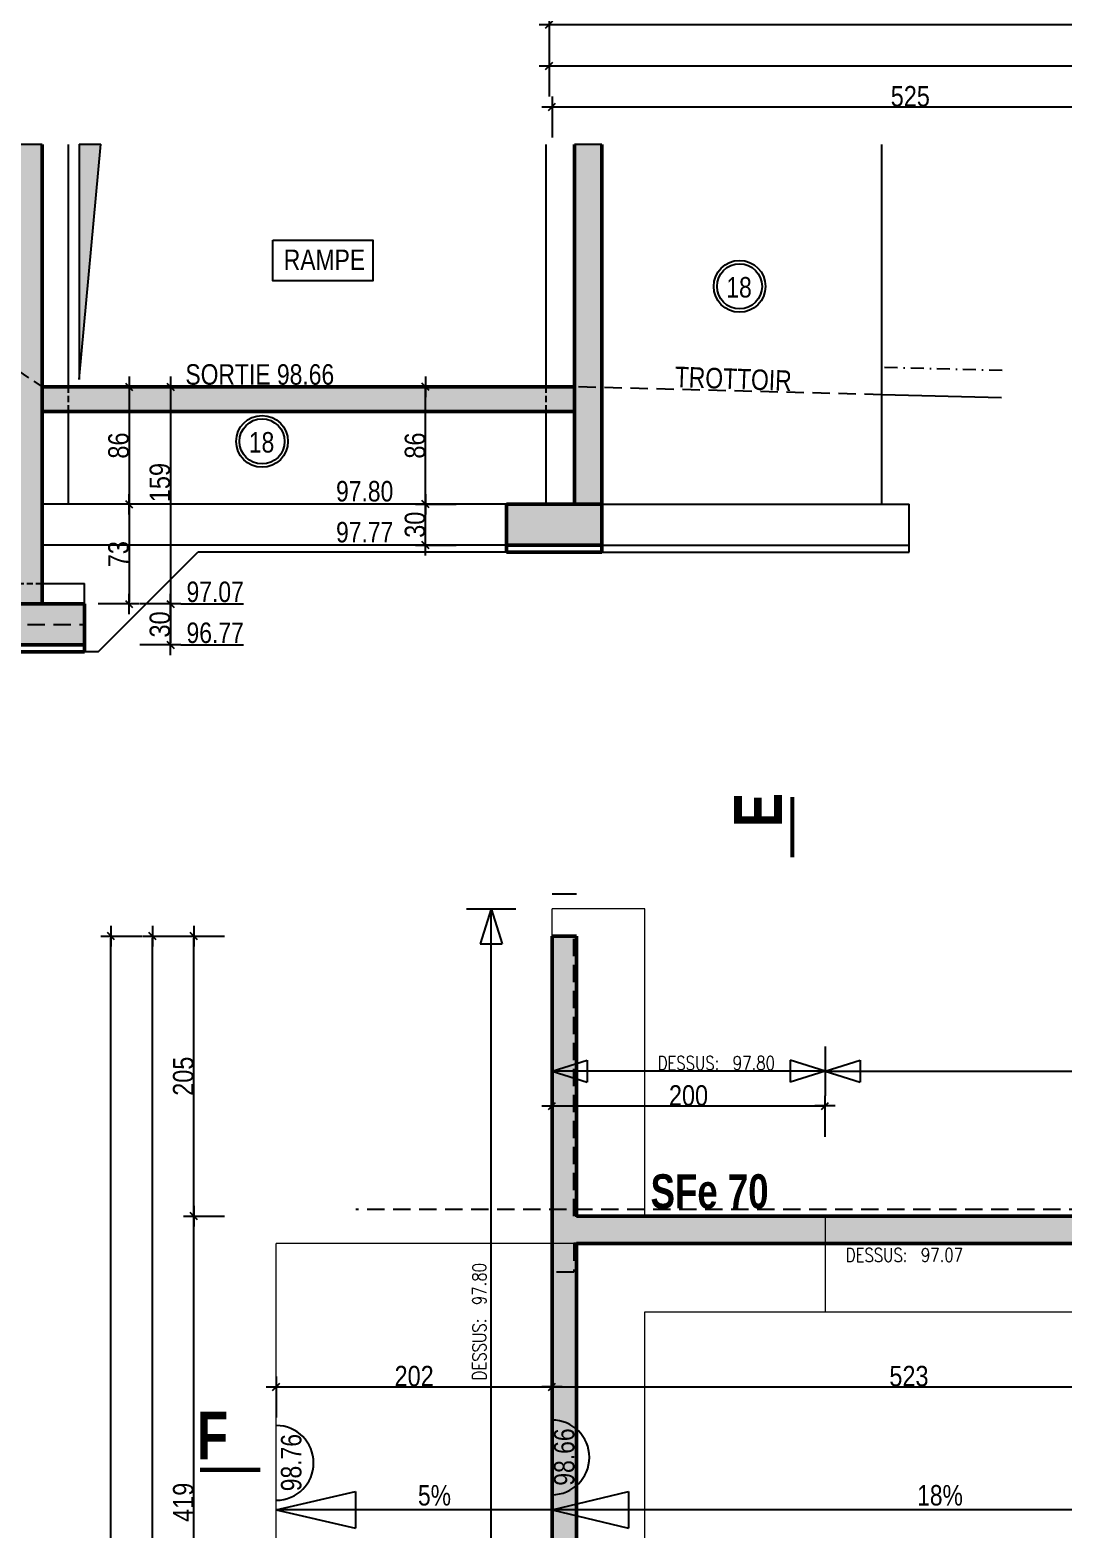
# Model space of a CAD drawing. Header units: centimetres. Extents: x 16433 to 114398, y -50094 to -12305.
# Drawn here: x 39578 to 40335, y -18517 to -17419 of the extents above; entities that cross this region are included whole.
import ezdxf
from ezdxf.enums import TextEntityAlignment as Align

# ---------------------------------------------------------------- set-up
doc = ezdxf.new("R2010")
doc.units = ezdxf.units.CM
doc.header["$LTSCALE"] = 0.5
doc.linetypes.add('CACHEX2', pattern=[19.05, 12.7, -6.35])
doc.linetypes.add('TIRETPT2', pattern=[12.7, 6.35, -3.175, 0, -3.175])
doc.layers.get('DEFPOINTS').update_dxf_attribs({"linetype": 'CONTINUOUS'})
for name, color, linetype in [('01_cote_gen', 4, 'CONTINUOUS'), ('01_linteaux', 2, 'CONTINUOUS'), ('01_murs_sup', 2, 'CACHEX2'), ('01_poch_murs', 253, 'CONTINUOUS'), ('01_texte', 230, 'CONTINUOUS'), ('AA_COTES', 2, 'CONTINUOUS')]:
    doc.layers.add(name, color=color, linetype=linetype)
doc.layers.add('01_murs_coup', color=5, linetype='CONTINUOUS', lineweight=60)
doc.layers.add('01_sem', color=42, linetype='CONTINUOUS', lineweight=15)
doc.styles.add('impact', font='impact.ttf')
doc.styles.add('MATTE_TXT', font='arial.ttf')
doc.styles.add('SIMPLEX1', font='SIMPLEX.shx', dxfattribs={"width": 0.8, "height": 10})
doc.styles.add('STYLE2', font='ARIALN.TTF')
doc.dimstyles.new('JB50', dxfattribs={"dimscale": 0.1, "dimtxt": 150, "dimasz": 15, "dimexe": 0.1, "dimexo": 0.1, "dimgap": 0.09, "dimtad": 1, "dimdec": 1, "dimdsep": 46, "dimtxsty": 'STYLE2', "dimblk1": 'BOND_G', "dimblk2": 'BOND_D', "dimsah": 1, "dimcen": 1.5, "dimdle": 0.01, "dimse1": 1, "dimse2": 1, "dimclrd": 4, "dimclre": 2, "dimclrt": 6, "dimazin": 2, "dimtfac": 2.333333, "dimtdec": 1, "dimtix": 1, "dimtmove": 2, "dimatfit": 3, "dimldrblk": 'BOND_G', "dimfxl": 1, "dimtolj": 1, "dimtzin": 0, "dimarcsym": 0})

# ---------------------------------------------------------------- blocks, each defined once
blk = doc.blocks.new('BOND_G')
at = {"layer": 'AA_COTES', "color": 0}
for p, q in [((0, -5), (0, 15)), ((5, 0), (-5, 0)), ((1.77, 1.77), (-1.77, -1.77))]:
    blk.add_line(p, q, dxfattribs=at)
blk = doc.blocks.new('BOND_D')
at = {"layer": 'AA_COTES', "color": 0}
for p, q in [((5, 0), (-5, 0)), ((-1.77, -1.77), (1.77, 1.77)), ((0, 5), (0, -15))]:
    blk.add_line(p, q, dxfattribs=at)
blk = doc.blocks.new('*D74')
at = {"layer": '01_linteaux', "color": 4, "lineweight": -2, "transparency": 16777216}
blk.add_line((39760.1, -18412.4), (39959.1, -18412.4), dxfattribs=at)
at = {"layer": 'DEFPOINTS', "color": 0, "transparency": 16777216}
for p in [(39758.6, -18417.1), (39960.6, -18412.4), (39960.6, -18434.3)]:
    blk.add_point(p, dxfattribs=at)
at = {"layer": '01_linteaux', "color": 4, "lineweight": -2, "transparency": 16777216, "xscale": 1.5, "yscale": 1.5, "zscale": 1.5, "rotation": 180}
blk.add_blockref('BOND_G', (39758.6, -18412.4), dxfattribs=at)
at = {"layer": '01_linteaux', "color": 4, "lineweight": -2, "transparency": 16777216, "xscale": 1.5, "yscale": 1.5, "zscale": 1.5}
blk.add_blockref('BOND_D', (39960.6, -18412.4), dxfattribs=at)
at = {"layer": '01_linteaux', "color": 6, "transparency": 16777216, "insert": (39859.6, -18404.7), "char_height": 15, "attachment_point": 5, "style": 'STYLE2'}
blk.add_mtext('\\A1;202', dxfattribs=at)
blk = doc.blocks.new('*D75')
at = {"layer": '01_linteaux', "color": 4, "lineweight": -2, "transparency": 16777216}
blk.add_line((39962.1, -18412.4), (40482.1, -18412.4), dxfattribs=at)
at = {"layer": 'DEFPOINTS', "color": 0, "transparency": 16777216}
for p in [(40483.6, -18412.4), (39960.6, -18434.9), (40483.6, -18465.1)]:
    blk.add_point(p, dxfattribs=at)
at = {"layer": '01_linteaux', "color": 4, "lineweight": -2, "transparency": 16777216, "xscale": 1.5, "yscale": 1.5, "zscale": 1.5, "rotation": 180}
blk.add_blockref('BOND_G', (39960.6, -18412.4), dxfattribs=at)
at = {"layer": '01_linteaux', "color": 4, "lineweight": -2, "transparency": 16777216, "xscale": 1.5, "yscale": 1.5, "zscale": 1.5}
blk.add_blockref('BOND_D', (40483.6, -18412.4), dxfattribs=at)
at = {"layer": '01_linteaux', "color": 6, "transparency": 16777216, "insert": (40222.1, -18404.7), "char_height": 15, "attachment_point": 5, "style": 'STYLE2'}
blk.add_mtext('\\A1;523', dxfattribs=at)
blk = doc.blocks.new('*D86')
at = {"layer": '01_cote_gen', "color": 4, "lineweight": -2, "transparency": 16777216}
blk.add_line((39962.1, -17475.2), (40484.1, -17475.2), dxfattribs=at)
at = {"layer": 'DEFPOINTS', "color": 0, "transparency": 16777216}
for p in [(40485.6, -17475.2), (40485.6, -17917.5), (39960.6, -18082.5)]:
    blk.add_point(p, dxfattribs=at)
at = {"layer": '01_cote_gen', "color": 4, "lineweight": -2, "transparency": 16777216, "xscale": 1.5, "yscale": 1.5, "zscale": 1.5, "rotation": 180}
blk.add_blockref('BOND_G', (39960.6, -17475.2), dxfattribs=at)
at = {"layer": '01_cote_gen', "color": 4, "lineweight": -2, "transparency": 16777216, "xscale": 1.5, "yscale": 1.5, "zscale": 1.5}
blk.add_blockref('BOND_D', (40485.6, -17475.2), dxfattribs=at)
at = {"layer": '01_cote_gen', "color": 6, "transparency": 16777216, "insert": (40223.1, -17467.5), "char_height": 15, "attachment_point": 5, "style": 'STYLE2'}
blk.add_mtext('\\A1;525', dxfattribs=at)
blk = doc.blocks.new('*D88')
at = {"layer": '01_cote_gen', "color": 4, "lineweight": -2, "transparency": 16777216}
blk.add_line((39960.1, -17445.1), (40929.1, -17445.1), dxfattribs=at)
at = {"layer": 'DEFPOINTS', "color": 0, "transparency": 16777216}
for p in [(40930.6, -17445.1), (39958.6, -17497.7), (40930.6, -17497.7)]:
    blk.add_point(p, dxfattribs=at)
at = {"layer": '01_cote_gen', "color": 4, "lineweight": -2, "transparency": 16777216, "xscale": 1.5, "yscale": 1.5, "zscale": 1.5, "rotation": 180}
blk.add_blockref('BOND_G', (39958.6, -17445.1), dxfattribs=at)
at = {"layer": '01_cote_gen', "color": 4, "lineweight": -2, "transparency": 16777216, "xscale": 1.5, "yscale": 1.5, "zscale": 1.5}
blk.add_blockref('BOND_D', (40930.6, -17445.1), dxfattribs=at)
at = {"layer": '01_cote_gen', "color": 6, "transparency": 16777216, "insert": (40444.6, -17437.4), "char_height": 15, "attachment_point": 5, "style": 'STYLE2'}
blk.add_mtext('\\A1;972', dxfattribs=at)
blk = doc.blocks.new('*D89')
at = {"layer": '01_cote_gen', "color": 4, "lineweight": -2, "transparency": 16777216}
blk.add_line((39960.1, -17414.9), (42635.1, -17414.9), dxfattribs=at)
at = {"layer": 'DEFPOINTS', "color": 0, "transparency": 16777216}
for p in [(42636.6, -17414.9), (39958.6, -17497.7), (42636.6, -17497.7)]:
    blk.add_point(p, dxfattribs=at)
at = {"layer": '01_cote_gen', "color": 4, "lineweight": -2, "transparency": 16777216, "xscale": 1.5, "yscale": 1.5, "zscale": 1.5, "rotation": 180}
blk.add_blockref('BOND_G', (39958.6, -17414.9), dxfattribs=at)
at = {"layer": '01_cote_gen', "color": 4, "lineweight": -2, "transparency": 16777216, "xscale": 1.5, "yscale": 1.5, "zscale": 1.5}
blk.add_blockref('BOND_D', (42636.6, -17414.9), dxfattribs=at)
at = {"layer": '01_cote_gen', "color": 6, "transparency": 16777216, "insert": (41240.1, -17407.2), "char_height": 15, "attachment_point": 5, "style": 'STYLE2'}
blk.add_mtext('\\A1;2678', dxfattribs=at)
blk = doc.blocks.new('*D176')
at = {"layer": '01_cote_gen', "color": 4, "lineweight": -2, "transparency": 16777216}
blk.add_line((39668, -20296), (39668, -18084), dxfattribs=at)
at = {"layer": 'DEFPOINTS', "color": 0, "transparency": 16777216}
for p in [(39668, -18082.5), (39720.7, -18082.5), (39960.6, -20297.5)]:
    blk.add_point(p, dxfattribs=at)
at = {"layer": '01_cote_gen', "color": 4, "lineweight": -2, "transparency": 16777216, "xscale": 1.5, "yscale": 1.5, "zscale": 1.5}
for name, p, rotation in [('BOND_D', (39668, -18082.5), 90), ('BOND_G', (39668, -20297.5), 270)]:
    blk.add_blockref(name, p, dxfattribs=dict(at, rotation=rotation))
at = {"layer": '01_cote_gen', "color": 6, "transparency": 16777216, "insert": (39660.4, -19190), "char_height": 15, "attachment_point": 5, "rotation": 90, "style": 'STYLE2'}
blk.add_mtext('\\A1;2215', dxfattribs=at)
blk = doc.blocks.new('*D177')
at = {"layer": '01_cote_gen', "color": 4, "lineweight": -2, "transparency": 16777216}
blk.add_line((39698.2, -18705), (39698.2, -18289), dxfattribs=at)
at = {"layer": 'DEFPOINTS', "color": 0, "transparency": 16777216}
for p in [(39698.2, -18287.5), (40026.4, -18287.5), (39720.7, -18706.5)]:
    blk.add_point(p, dxfattribs=at)
at = {"layer": '01_cote_gen', "color": 4, "lineweight": -2, "transparency": 16777216, "xscale": 1.5, "yscale": 1.5, "zscale": 1.5}
for name, p, rotation in [('BOND_D', (39698.2, -18287.5), 90), ('BOND_G', (39698.2, -18706.5), 270)]:
    blk.add_blockref(name, p, dxfattribs=dict(at, rotation=rotation))
at = {"layer": '01_cote_gen', "color": 6, "transparency": 16777216, "insert": (39690.5, -18497), "char_height": 15, "attachment_point": 5, "rotation": 90, "style": 'STYLE2'}
blk.add_mtext('\\A1;419', dxfattribs=at)
blk = doc.blocks.new('*D178')
at = {"layer": '01_cote_gen', "color": 4, "lineweight": -2, "transparency": 16777216}
blk.add_line((39698.2, -18286), (39698.2, -18084), dxfattribs=at)
at = {"layer": 'DEFPOINTS', "color": 0, "transparency": 16777216}
for p in [(39698.2, -18082.5), (39978.6, -18082.5), (39720.7, -18287.5)]:
    blk.add_point(p, dxfattribs=at)
at = {"layer": '01_cote_gen', "color": 4, "lineweight": -2, "transparency": 16777216, "xscale": 1.5, "yscale": 1.5, "zscale": 1.5}
for name, p, rotation in [('BOND_D', (39698.2, -18082.5), 90), ('BOND_G', (39698.2, -18287.5), 270)]:
    blk.add_blockref(name, p, dxfattribs=dict(at, rotation=rotation))
at = {"layer": '01_cote_gen', "color": 6, "transparency": 16777216, "insert": (39690.5, -18185), "char_height": 15, "attachment_point": 5, "rotation": 90, "style": 'STYLE2'}
blk.add_mtext('\\A1;205', dxfattribs=at)
blk = doc.blocks.new('*D180')
at = {"layer": '01_cote_gen', "color": 4, "lineweight": -2, "transparency": 16777216}
blk.add_line((39637.5, -20578), (39637.5, -18084), dxfattribs=at)
at = {"layer": 'DEFPOINTS', "color": 0, "transparency": 16777216}
for p in [(39637.5, -18082.5), (39720.7, -18082.5), (40307.6, -20579.5)]:
    blk.add_point(p, dxfattribs=at)
at = {"layer": '01_cote_gen', "color": 4, "lineweight": -2, "transparency": 16777216, "xscale": 1.5, "yscale": 1.5, "zscale": 1.5}
for name, p, rotation in [('BOND_D', (39637.5, -18082.5), 90), ('BOND_G', (39637.5, -20579.5), 270)]:
    blk.add_blockref(name, p, dxfattribs=dict(at, rotation=rotation))
at = {"layer": '01_cote_gen', "color": 6, "transparency": 16777216, "insert": (39629.8, -19331), "char_height": 15, "attachment_point": 5, "rotation": 90, "style": 'STYLE2'}
blk.add_mtext('\\A1;2497', dxfattribs=at)
blk = doc.blocks.new('*D405')
at = {"layer": '01_cote_gen', "color": 4, "lineweight": -2, "transparency": 16777216}
blk.add_line((39681.1, -17681.7), (39681.1, -17837.7), dxfattribs=at)
at = {"layer": 'DEFPOINTS', "color": 0, "transparency": 16777216}
for p in [(39657.9, -17680.2), (39618.2, -17839.2), (39681.1, -17839.2)]:
    blk.add_point(p, dxfattribs=at)
at = {"layer": '01_cote_gen', "color": 4, "lineweight": -2, "transparency": 16777216, "xscale": 1.5, "yscale": 1.5, "zscale": 1.5}
for name, p, rotation in [('BOND_G', (39681.1, -17680.2), 90), ('BOND_D', (39681.1, -17839.2), 270)]:
    blk.add_blockref(name, p, dxfattribs=dict(at, rotation=rotation))
at = {"layer": '01_cote_gen', "color": 6, "transparency": 16777216, "insert": (39673.4, -17750.3), "char_height": 15, "attachment_point": 5, "rotation": 90, "style": 'STYLE2'}
blk.add_mtext('\\A1;159', dxfattribs=at)
blk = doc.blocks.new('*D406')
at = {"layer": '01_cote_gen', "color": 4, "lineweight": -2, "transparency": 16777216}
blk.add_line((39681.1, -17840.7), (39681.1, -17867.7), dxfattribs=at)
at = {"layer": 'DEFPOINTS', "color": 0, "transparency": 16777216}
for p in [(39673.6, -17839.2), (39613.4, -17869.2), (39681.1, -17869.2)]:
    blk.add_point(p, dxfattribs=at)
at = {"layer": '01_cote_gen', "color": 4, "lineweight": -2, "transparency": 16777216, "xscale": 1.5, "yscale": 1.5, "zscale": 1.5}
for name, p, rotation in [('BOND_G', (39681.1, -17839.2), 90), ('BOND_D', (39681.1, -17869.2), 270)]:
    blk.add_blockref(name, p, dxfattribs=dict(at, rotation=rotation))
at = {"layer": '01_cote_gen', "color": 6, "transparency": 16777216, "insert": (39673.4, -17854.2), "char_height": 15, "attachment_point": 5, "rotation": 90, "style": 'STYLE2'}
blk.add_mtext('\\A1;30', dxfattribs=at)
blk = doc.blocks.new('*D407')
at = {"layer": '01_cote_gen', "color": 4, "lineweight": -2, "transparency": 16777216}
blk.add_line((39650.7, -17767.7), (39650.7, -17837.7), dxfattribs=at)
at = {"layer": 'DEFPOINTS', "color": 0, "transparency": 16777216}
for p in [(39641.6, -17766.2), (39650.7, -17839.2), (39658.6, -17839.2)]:
    blk.add_point(p, dxfattribs=at)
at = {"layer": '01_cote_gen', "color": 4, "lineweight": -2, "transparency": 16777216, "xscale": 1.5, "yscale": 1.5, "zscale": 1.5}
for name, p, rotation in [('BOND_G', (39650.7, -17766.2), 90), ('BOND_D', (39650.7, -17839.2), 270)]:
    blk.add_blockref(name, p, dxfattribs=dict(at, rotation=rotation))
at = {"layer": '01_cote_gen', "color": 6, "transparency": 16777216, "insert": (39643.1, -17802.7), "char_height": 15, "attachment_point": 5, "rotation": 90, "style": 'STYLE2'}
blk.add_mtext('\\A1;73', dxfattribs=at)
blk = doc.blocks.new('*D408')
at = {"layer": '01_cote_gen', "color": 4, "lineweight": -2, "transparency": 16777216}
blk.add_line((39650.7, -17681.7), (39650.7, -17764.7), dxfattribs=at)
at = {"layer": 'DEFPOINTS', "color": 0, "transparency": 16777216}
for p in [(39649.7, -17680.2), (39643.2, -17766.2), (39650.7, -17766.2)]:
    blk.add_point(p, dxfattribs=at)
at = {"layer": '01_cote_gen', "color": 4, "lineweight": -2, "transparency": 16777216, "xscale": 1.5, "yscale": 1.5, "zscale": 1.5}
for name, p, rotation in [('BOND_G', (39650.7, -17680.2), 90), ('BOND_D', (39650.7, -17766.2), 270)]:
    blk.add_blockref(name, p, dxfattribs=dict(at, rotation=rotation))
at = {"layer": '01_cote_gen', "color": 6, "transparency": 16777216, "insert": (39643.1, -17723.2), "char_height": 15, "attachment_point": 5, "rotation": 90, "style": 'STYLE2'}
blk.add_mtext('\\A1;86', dxfattribs=at)
blk = doc.blocks.new('*D409')
at = {"layer": '01_poch_murs', "color": 4, "lineweight": -2, "transparency": 16777216}
blk.add_line((39868, -17794.7), (39868, -17767.7), dxfattribs=at)
at = {"layer": 'DEFPOINTS', "color": 0, "transparency": 16777216}
for p in [(39868, -17766.2), (39890.4, -17766.2), (39890.4, -17796.2)]:
    blk.add_point(p, dxfattribs=at)
at = {"layer": '01_poch_murs', "color": 4, "lineweight": -2, "transparency": 16777216, "xscale": 1.5, "yscale": 1.5, "zscale": 1.5}
for name, p, rotation in [('BOND_D', (39868, -17766.2), 90), ('BOND_G', (39868, -17796.2), 270)]:
    blk.add_blockref(name, p, dxfattribs=dict(at, rotation=rotation))
at = {"layer": '01_poch_murs', "color": 6, "transparency": 16777216, "insert": (39860.3, -17781.2), "char_height": 15, "attachment_point": 5, "rotation": 90, "style": 'STYLE2'}
blk.add_mtext('\\A1;30', dxfattribs=at)
blk = doc.blocks.new('*D410')
at = {"layer": '01_poch_murs', "color": 4, "lineweight": -2, "transparency": 16777216}
blk.add_line((39868, -17764.7), (39868, -17681.7), dxfattribs=at)
at = {"layer": 'DEFPOINTS', "color": 0, "transparency": 16777216}
for p in [(39868, -17680.2), (39899.3, -17680.2), (39890.5, -17766.2)]:
    blk.add_point(p, dxfattribs=at)
at = {"layer": '01_poch_murs', "color": 4, "lineweight": -2, "transparency": 16777216, "xscale": 1.5, "yscale": 1.5, "zscale": 1.5}
for name, p, rotation in [('BOND_D', (39868, -17680.2), 90), ('BOND_G', (39868, -17766.2), 270)]:
    blk.add_blockref(name, p, dxfattribs=dict(at, rotation=rotation))
at = {"layer": '01_poch_murs', "color": 6, "transparency": 16777216, "insert": (39860.3, -17723.2), "char_height": 15, "attachment_point": 5, "rotation": 90, "style": 'STYLE2'}
blk.add_mtext('\\A1;86', dxfattribs=at)
blk = doc.blocks.new('*D435')
at = {"layer": '01_cote_gen', "color": 4, "lineweight": -2, "transparency": 16777216}
blk.add_line((39962.1, -18206.8), (40159.1, -18206.8), dxfattribs=at)
at = {"layer": 'DEFPOINTS', "color": 0, "transparency": 16777216}
for p in [(40160.6, -18206.8), (39960.6, -18232.4), (40160.6, -18232.4)]:
    blk.add_point(p, dxfattribs=at)
at = {"layer": '01_cote_gen', "color": 4, "lineweight": -2, "transparency": 16777216, "xscale": 1.5, "yscale": 1.5, "zscale": 1.5, "rotation": 180}
blk.add_blockref('BOND_G', (39960.6, -18206.8), dxfattribs=at)
at = {"layer": '01_cote_gen', "color": 4, "lineweight": -2, "transparency": 16777216, "xscale": 1.5, "yscale": 1.5, "zscale": 1.5}
blk.add_blockref('BOND_D', (40160.6, -18206.8), dxfattribs=at)
at = {"layer": '01_cote_gen', "color": 6, "transparency": 16777216, "insert": (40060.6, -18199.2), "char_height": 15, "attachment_point": 5, "style": 'STYLE2'}
blk.add_mtext('\\A1;200', dxfattribs=at)

msp = doc.modelspace()

# ---------------------------------------------------------------- hatches: boundary and pattern name
at = {"layer": '01_murs_sup'}
h = msp.add_hatch(dxfattribs=at)
h.set_pattern_fill('DASH', color=256, scale=2.5, angle=135)
h.set_pattern_definition([(135, (25186.803, -57921.042), (-11.2253202, 2e-15), [7.9375, -7.9375])])
h.paths.add_polyline_path([(41233.633, -19703.484), (41233.633, -19683.484), (41215.633, -19683.484), (41215.633, -19703.484), (41113.633, -19703.484), (41113.633, -19721.484), (41308.633, -19721.484), (41308.633, -20561.484), (41014.633, -20561.484), (41014.633, -20537.484), (40998.633, -20537.484), (40998.633, -20577.484), (42150.633, -20577.484), (42150.633, -20282.484), (42134.633, -20282.484), (42134.633, -20561.484), (41328.633, -20561.484), (41328.633, -19703.484)])
h.paths.add_polyline_path([(41733.633, -20307.484), (41733.633, -20327.484), (41803.633, -20327.484), (41803.633, -20307.484)], flags=17)
h.paths.add_polyline_path([(41914.633, -19897.484), (41914.633, -19948.484), (41930.633, -19948.484), (41930.633, -19932.484), (41930.633, -19897.484)], flags=17)
h.paths.add_polyline_path([(42055.633, -19932.484), (42055.633, -19948.484), (42134.633, -19948.484), (42134.633, -20192.484), (42150.633, -20192.484), (42150.633, -19932.484)], flags=17)
h.paths.add_polyline_path([(41770.633, -19557.484), (41770.633, -19367.484), (41754.633, -19367.484), (41754.633, -19555.484), (40915.633, -19555.484), (40915.633, -19333.484), (40897.633, -19333.484), (40897.633, -19573.484), (41215.633, -19573.484), (41215.633, -19580.484), (41233.633, -19580.484), (41233.633, -19573.484), (41914.633, -19573.484), (41914.633, -19617.484), (41930.633, -19617.484), (41930.633, -19557.484)])
h.paths.add_polyline_path([(41590.633, -19211.484), (41590.633, -19197.484), (41574.633, -19197.484), (41574.633, -19227.484), (41754.633, -19227.484), (41754.633, -19277.484), (41770.633, -19277.484), (41770.633, -19211.484)])
h.paths.add_polyline_path([(40875.633, -18841.484), (40875.633, -18859.484), (40897.633, -18859.484), (40897.633, -19230.484), (40915.633, -19230.484), (40915.633, -18859.484), (41574.633, -18859.484), (41574.633, -18897.484), (41590.633, -18897.484), (41590.633, -18857.484), (41770.633, -18857.484), (41770.633, -18762.484), (41754.633, -18762.484), (41754.633, -18841.484)])
h.paths.add_polyline_path([(41754.633, -18477.484), (41754.633, -18637.484), (41770.633, -18637.484), (41770.633, -18477.484)])
h.paths.add_polyline_path([(41685.633, -18137.484), (41685.633, -18153.484), (41754.633, -18153.484), (41754.633, -18297.484), (41770.633, -18297.484), (41770.633, -18137.484)])
h.paths.add_polyline_path([(41344.633, -18057.484), (41344.633, -18153.484), (41505.633, -18153.484), (41505.633, -18137.484), (41360.633, -18137.484), (41360.633, -18057.484)])
h.paths.add_polyline_path([(41185.633, -18371.484), (41185.633, -18486.484), (41205.633, -18486.484), (41205.633, -18371.484)], flags=17)
h.paths.add_polyline_path([(40485.633, -17917.484), (40485.633, -18287.484), (39976.633, -18287.484), (39976.633, -18082.484), (39960.633, -18082.484), (39960.633, -18328.484), (39976.633, -18328.484), (39976.633, -18307.484), (40483.633, -18307.484), (40483.633, -18697.484), (39976.633, -18697.484), (39976.633, -18678.484), (39960.633, -18678.484), (39960.633, -18718.484), (39976.633, -18718.484), (39976.633, -18715.484), (40483.633, -18715.484), (40483.633, -18841.484), (39976.633, -18841.484), (39976.633, -18821.484), (39960.633, -18821.484), (39960.633, -19249.747), (39976.633, -19249.747), (39976.633, -19207.484), (40005.633, -19207.484), (40005.633, -19189.484), (39976.633, -19189.484), (39976.633, -18859.484), (40501.633, -18859.484), (40501.633, -18774.484), (40749.633, -18774.484), (40749.633, -18936.484), (40767.633, -18936.484), (40767.633, -18859.484), (40772.633, -18859.484), (40772.633, -18841.484), (40767.633, -18841.484), (40767.633, -18756.484), (40501.633, -18756.484), (40501.633, -18465.484), (40785.633, -18465.484), (40785.633, -18447.484), (40501.633, -18447.484), (40501.633, -17933.484), (40765.633, -17933.484), (40765.633, -18354.484), (40785.633, -18354.484), (40785.633, -17933.484), (41344.633, -17933.484), (41344.633, -17967.484), (41360.633, -17967.484), (41360.633, -17917.484)])
at = {"layer": '01_poch_murs'}
h = msp.add_hatch(color=256, dxfattribs=at)
h.dxf.hatch_style = 1
h.paths.add_polyline_path([(39443.157, -17502.766), (39425.157, -17502.766), (39425.157, -17538.205), (39130.157, -17538.205), (39130.157, -17502.766), (39112.157, -17502.766), (39112.157, -17538.205), (37987.157, -17538.205), (37987.157, -17824.205), (38007.157, -17824.205), (38007.157, -17561.205), (39112.157, -17561.205), (39112.157, -17824.205), (39130.157, -17824.205), (39130.157, -17561.205), (39425.157, -17561.205), (39425.157, -17839.205), (39443.157, -17839.205), (39443.157, -17686.205), (39569.157, -17686.205), (39569.157, -17839.205), (39587.157, -17839.205), (39587.157, -17502.766), (39569.157, -17502.766), (39569.157, -17666.205), (39443.157, -17666.205)])
h.paths.add_polyline_path([(39112.157, -17781.205), (38017.157, -17781.205), (38017.157, -17784.205), (38007.157, -17784.205), (38007.157, -17794.205), (39112.157, -17794.205)], flags=17)
h.paths.add_polyline_path([(38057.157, -17824.205), (37987.157, -17824.205), (37987.157, -17854.205), (38057.157, -17854.205)])
h.paths.add_polyline_path([(39171.157, -17824.205), (39071.157, -17824.205), (39071.157, -17854.205), (39171.157, -17854.205)])
h.paths.add_polyline_path([(39425.157, -17781.205), (39130.157, -17781.205), (39130.157, -17794.205), (39425.157, -17794.205)], flags=17)
h.paths.add_polyline_path([(39977.157, -17680.205), (39587.157, -17680.205), (39587.157, -17698.205), (39977.157, -17698.205)])
h.paths.add_polyline_path([(39997.157, -17766.205), (39927.157, -17766.205), (39927.157, -17796.205), (39997.157, -17796.205)])
h.paths.add_polyline_path([(39997.157, -17502.766), (39977.157, -17502.766), (39977.157, -17766.205), (39997.157, -17766.205)])
h.paths.add_polyline_path([(39618.157, -17839.205), (39538.157, -17839.205), (39538.157, -17869.205), (39618.157, -17869.205)])
h.paths.add_polyline_path([(39474.157, -17839.205), (39394.157, -17839.205), (39394.157, -17869.205), (39474.157, -17869.205)])
h = msp.add_hatch(color=256, dxfattribs=at)
h.dxf.hatch_style = 1
h.paths.add_polyline_path([(40428.633, -19154.484), (39978.633, -19154.484), (39978.633, -18859.484), (40870.633, -18859.484), (40870.633, -18841.484), (39978.633, -18841.484), (39978.633, -18715.484), (40870.633, -18715.484), (40870.633, -18697.484), (39978.633, -18697.484), (39978.633, -18307.484), (40950.633, -18307.484), (40950.633, -18282.485), (40930.633, -18282.484), (40930.633, -18287.484), (40505.633, -18287.484), (40505.633, -17937.484), (40930.633, -17937.484), (40930.633, -18099.484), (40950.633, -18099.484), (40950.633, -17603.484), (41295.633, -17603.484), (41295.633, -17918.484), (41313.633, -17918.484), (41313.633, -17603.484), (41313.633, -17583.484), (40930.633, -17583.484), (40930.633, -17917.484), (40485.633, -17917.484), (40485.633, -18287.484), (39978.633, -18287.484), (39978.633, -18082.484), (39960.633, -18082.484), (39960.633, -20297.466), (40307.633, -20297.484), (40307.633, -20579.484), (42636.633, -20579.484), (42636.633, -20559.484), (42616.632, -20559.484), (42036.633, -20559.484), (40327.633, -20559.484), (40327.633, -20277.485), (39978.633, -20277.467), (39978.633, -19396.747), (39985.633, -19396.747), (39985.633, -19242.747), (39978.633, -19242.747), (39978.633, -19172.484), (40428.633, -19172.484)])

# ---------------------------------------------------------------- linework, layer by layer
at = {"layer": '01_linteaux'}
for p, q in [((39606.157, -17502.766), (39606.157, -17680.205)), ((39956.157, -17502.766), (39956.157, -17680.205)), ((40202.157, -17766.205), (40202.157, -17502.766)), ((40289.854, -17688.223), (40202.157, -17685.974)), ((39606.157, -17698.205), (39606.157, -17766.205)), ((39956.157, -17698.205), (39956.157, -17766.205)), ((39927.157, -17766.205), (39587.157, -17766.205)), ((39997.157, -17766.205), (40222.157, -17766.205)), ((40222.157, -17801.205), (40222.157, -17766.205)), ((39927.157, -17796.205), (39587.157, -17796.205)), ((39628.157, -17874.205), (39701.157, -17801.205)), ((39927.157, -17801.205), (39701.157, -17801.205)), ((39997.157, -17796.205), (40222.157, -17796.205)), ((39997.157, -17801.205), (40222.157, -17801.205)), ((39587.157, -17824.205), (39618.157, -17824.205)), ((39618.157, -17839.205), (39618.157, -17824.205)), ((39628.157, -17874.205), (39618.157, -17874.205)), ((39978.633, -18051.776), (39960.633, -18051.776))]:
    msp.add_line(p, q, dxfattribs=at)
at = {"layer": '01_linteaux', "linetype": 'CACHEX2', "ltscale": 1.5}
msp.add_line((39569.157, -17668.205), (39587.157, -17680.205), dxfattribs=at)
at = {"layer": '01_linteaux', "linetype": 'TIRETPT2', "ltscale": 3}
msp.add_line((40290.367, -17668.23), (40202.157, -17665.968), dxfattribs=at)
at = {"layer": '01_linteaux', "linetype": 'CACHEX2', "ltscale": 0.7}
for p, q in [((39606.157, -17680.205), (39606.157, -17698.205)), ((39956.157, -17680.205), (39956.157, -17698.205)), ((39569.157, -17824.205), (39587.157, -17824.205))]:
    msp.add_line(p, q, dxfattribs=at)
at = {"layer": '01_linteaux', "linetype": 'CACHEX2', "ltscale": 2}
for p, q in [((40202.157, -17685.974), (39977.157, -17680.205)), ((39538.157, -17854.205), (39618.157, -17854.205))]:
    msp.add_line(p, q, dxfattribs=at)
at = {"layer": '01_murs_coup', "linetype": 'Continuous', "lineweight": 50}
for p, q in [((39587.157, -17502.766), (39587.157, -17839.205)), ((39977.157, -17502.766), (39977.157, -17766.205)), ((39997.157, -17796.205), (39997.157, -17502.766)), ((39587.157, -17680.205), (39977.157, -17680.205)), ((39587.157, -17698.205), (39977.157, -17698.205)), ((39927.157, -17766.205), (39997.157, -17766.205)), ((39927.157, -17766.205), (39927.157, -17801.205)), ((39997.157, -17766.205), (39997.157, -17801.205)), ((39927.157, -17796.205), (39997.157, -17796.205)), ((39997.157, -17801.205), (39927.157, -17801.205)), ((39538.157, -17839.205), (39618.157, -17839.205)), ((39618.157, -17839.205), (39618.157, -17874.205)), ((39538.157, -17869.205), (39618.157, -17869.205)), ((39538.157, -17874.205), (39618.157, -17874.205)), ((39960.633, -20297.484), (39960.633, -18082.484)), ((39978.633, -18082.484), (39960.633, -18082.484)), ((39978.633, -18287.484), (39978.633, -18082.484)), ((39978.633, -18287.484), (40485.633, -18287.484)), ((39978.633, -18307.484), (40950.633, -18307.484)), ((39978.633, -18697.484), (39978.633, -18307.484))]:
    msp.add_line(p, q, dxfattribs=at)
at = {"layer": '01_murs_sup', "ltscale": 2}
for p, q in [((39960.633, -18328.484), (39960.633, -18082.484)), ((39976.633, -18082.484), (39960.633, -18082.484)), ((39976.633, -18287.484), (39976.633, -18082.484)), ((40485.633, -18282.484), (39816.903, -18282.484)), ((40485.633, -18287.484), (39976.633, -18287.484)), ((40483.633, -18307.484), (39976.633, -18307.484)), ((39976.633, -18307.484), (39976.633, -18328.484)), ((39976.633, -18328.484), (39960.633, -18328.484))]:
    msp.add_line(p, q, dxfattribs=at)
at = {"layer": '01_poch_murs'}
for p, q in [((39587.157, -17502.766), (39569.157, -17502.766)), ((39614.266, -17502.554), (39614.266, -17674.949)), ((39614.266, -17674.949), (39629.983, -17502.554)), ((39614.266, -17502.554), (39629.983, -17502.554)), ((39997.157, -17502.766), (39977.157, -17502.766))]:
    msp.add_line(p, q, dxfattribs=at)
msp.add_solid([(39614.266, -17502.554), (39629.983, -17502.554), (39614.266, -17674.949)], dxfattribs=at)
at = {"layer": '01_sem', "linetype": 'Continuous'}
for p, q in [((40028.633, -18062.484), (39960.633, -18062.484)), ((39960.633, -18082.484), (39960.633, -18062.484)), ((40028.633, -18287.484), (40028.633, -18062.484)), ((40160.633, -18287.484), (40160.633, -18357.484)), ((39758.633, -18697.484), (39758.633, -18307.484)), ((39978.633, -18307.484), (39758.633, -18307.484)), ((40028.633, -18666.484), (40028.633, -18357.484)), ((40028.633, -18357.484), (40555.633, -18357.484))]:
    msp.add_line(p, q, dxfattribs=at)
at = {"layer": '01_texte'}
for p, q in [((39688.551, -17839.205), (39734.654, -17839.205)), ((39688.551, -17869.205), (39734.654, -17869.205)), ((39897.854, -18062.484), (39934.01, -18062.484)), ((39897.854, -18062.484), (39934.01, -18062.484)), ((39915.932, -18062.484), (39907.87, -18088.119)), ((39915.931, -18666.484), (39915.932, -18062.484)), ((39915.932, -18062.484), (39923.993, -18088.119)), ((39907.87, -18088.119), (39923.993, -18088.119)), ((39960.633, -18163.18), (39960.633, -18199.336)), ((40160.633, -18163.18), (40160.633, -18199.336)), ((39960.633, -18181.258), (39986.268, -18173.197)), ((39986.268, -18173.197), (39986.268, -18189.32)), ((40134.997, -18173.197), (40134.997, -18189.32)), ((40160.633, -18181.258), (40134.997, -18173.197)), ((40160.633, -18181.258), (40186.268, -18173.197)), ((40186.268, -18173.197), (40186.268, -18189.32)), ((40160.633, -18181.258), (39960.633, -18181.258)), ((39960.633, -18181.258), (39986.268, -18189.32)), ((40160.633, -18181.258), (40134.997, -18189.32)), ((40160.633, -18181.258), (40186.268, -18189.32)), ((40160.633, -18181.258), (40880.633, -18181.258)), ((39758.633, -18502.484), (39816.598, -18489.1)), ((39816.598, -18489.1), (39816.598, -18515.869)), ((39960.633, -18502.484), (40016.598, -18489.1)), ((40016.598, -18489.1), (40016.598, -18515.869)), ((39960.633, -18502.484), (39758.633, -18502.484)), ((39758.633, -18502.484), (39816.598, -18515.869)), ((39960.633, -18502.484), (40016.598, -18515.869)), ((40483.633, -18502.484), (39960.633, -18502.484))]:
    msp.add_line(p, q, dxfattribs=at)
msp.add_lwpolyline([(39756.023, -17572.876), (39829.414, -17572.876), (39829.414, -17602.565), (39756.023, -17602.565)], close=True, dxfattribs=at)
at = {"layer": '01_texte', "const_width": 3}
for points in [[(40136.666, -17980.515), (40136.666, -18024.767)], [(39747.026, -18473.201), (39702.775, -18473.201)]]:
    msp.add_lwpolyline(points, dxfattribs=at)
at = {"layer": '01_texte'}
for centre, radius in [((40098.001, -17606.628), 18.961), ((40098.001, -17606.628), 16.519), ((39748.181, -17720.165), 18.961), ((39748.181, -17720.165), 16.519)]:
    msp.add_circle(centre, radius, dxfattribs=at)
for centre in [(39758.633, -18468.157), (39960.633, -18464.084)]:
    msp.add_arc(centre, 27.341, 270, 90, dxfattribs=at)

# ---------------------------------------------------------------- texts
at = {"layer": '01_texte', "width": 0.8}
for s, height, style, p in [('RAMPE', 15, 'MATTE_TXT', (39793.897, -17599.172)), ('18', 15, 'MATTE_TXT', (40097.642, -17619.301)), ('SORTIE 98.66', 15, 'MATTE_TXT', (39746.523, -17683.144)), ('18', 15, 'MATTE_TXT', (39747.822, -17732.838)), ('97.80', 15, 'MATTE_TXT', (39823.362, -17768.629)), ('97.77', 15, 'MATTE_TXT', (39823.362, -17798.629)), ('97.07', 15, 'MATTE_TXT', (39713.823, -17842.307)), ('96.77', 15, 'MATTE_TXT', (39713.823, -17872.307)), ('DESSUS:', 10, 'SIMPLEX1', (40060.575, -18183.387)), ('97.80', 10, 'SIMPLEX1', (40108.479, -18183.387)), ('DESSUS:', 10, 'SIMPLEX1', (40198.373, -18323.888)), ('97.07', 10, 'SIMPLEX1', (40246.277, -18323.888)), ('5%%%', 15, 'MATTE_TXT', (39874.499, -18503.856)), ('18%%%', 15, 'MATTE_TXT', (40244.855, -18503.856))]:
    msp.add_text(s, height=height, dxfattribs=dict(at, style=style)).set_placement(p, align=Align.BOTTOM_CENTER)
for s, height, rotation, style, p in [('TROTTOIR', 15, 357.988617, 'MATTE_TXT', (40092.988, -17686.303)), ('97.80', 10, 90, 'SIMPLEX1', (39915.421, -18337.16)), ('DESSUS:', 10, 90, 'SIMPLEX1', (39915.421, -18385.065)), ('98.76', 15, 90, 'MATTE_TXT', (39781.502, -18467.938)), ('98.66', 15, 90, 'MATTE_TXT', (39981.502, -18463.865))]:
    msp.add_text(s, height=height, rotation=rotation, dxfattribs=dict(at, style=style)).set_placement(p, align=Align.BOTTOM_CENTER)
at = {"layer": '01_texte', "style": 'impact'}
for s, rotation, p in [('E', 90, (40139.518, -17990.174)), ('F', 0, (39711.835, -18476.054))]:
    msp.add_text(s, height=35, rotation=rotation, dxfattribs=at).set_placement(p, align=Align.BOTTOM_CENTER)
msp.add_text('SFe 70', height=25, dxfattribs=at).set_placement((40076.056, -18289.313), align=Align.BOTTOM_CENTER)

# ---------------------------------------------------------------- dimensions: what is measured, and where the dimension line sits
at = {"layer": '01_cote_gen'}
dim = msp.add_linear_dim(base=(42636.633, -17414.916), p1=(39958.633, -17497.654), p2=(42636.633, -17497.654), dimstyle='JB50', dxfattribs=at)
dim.commit()
dim.dimension.update_dxf_attribs({"geometry": '*D89', "text_midpoint": (41240.074, -17407.249), "dimtype": 160})
for base, p1, p2, picture, middle in [((40930.633, -17445.09), (39958.633, -17497.654), (40930.633, -17497.654), '*D88', (40444.633, -17437.422)), ((40485.633, -17475.154), (39960.633, -18082.484), (40485.633, -17917.484), '*D86', (40223.133, -17467.486)), ((40160.633, -18206.836), (39960.633, -18232.379), (40160.633, -18232.379), '*D435', (40060.633, -18199.169))]:
    dim = msp.add_linear_dim(base=base, p1=p1, p2=p2, dimstyle='JB50', dxfattribs=at)
    dim.commit()
    dim.dimension.update_dxf_attribs({"geometry": picture, "text_midpoint": middle})
dim = msp.add_linear_dim(base=(39681.051, -17839.205), p1=(39657.91, -17680.205), p2=(39618.157, -17839.205), angle=90, dimstyle='JB50', dxfattribs=at)
dim.commit()
dim.dimension.update_dxf_attribs({"geometry": '*D405', "text_midpoint": (39673.383, -17750.256), "dimtype": 160})
for base, p1, p2, picture, middle in [((39650.719, -17766.205), (39649.651, -17680.205), (39643.219, -17766.205), '*D408', (39643.051, -17723.205)), ((39650.719, -17839.205), (39641.632, -17766.205), (39658.551, -17839.205), '*D407', (39643.051, -17802.705)), ((39681.051, -17869.205), (39673.551, -17839.205), (39613.436, -17869.205), '*D406', (39673.383, -17854.205)), ((39637.514, -18082.484), (40307.633, -20579.484), (39720.689, -18082.484), '*D180', (39629.846, -19330.984)), ((39668.044, -18082.484), (39960.633, -20297.484), (39720.689, -18082.484), '*D176', (39660.376, -19189.984)), ((39698.189, -18082.484), (39720.689, -18287.484), (39978.633, -18082.484), '*D178', (39690.522, -18184.984)), ((39698.189, -18287.484), (39720.689, -18706.484), (40026.397, -18287.484), '*D177', (39690.522, -18496.984))]:
    dim = msp.add_linear_dim(base=base, p1=p1, p2=p2, angle=90, dimstyle='JB50', dxfattribs=at)
    dim.commit()
    dim.dimension.update_dxf_attribs({"geometry": picture, "text_midpoint": middle})
at = {"layer": '01_linteaux'}
for base, p1, p2, picture, middle in [((39960.633, -18412.366), (39758.633, -18417.081), (39960.633, -18434.321), '*D74', (39859.633, -18404.698)), ((40483.633, -18412.366), (39960.633, -18434.866), (40483.633, -18465.096), '*D75', (40222.133, -18404.698))]:
    dim = msp.add_linear_dim(base=base, p1=p1, p2=p2, dimstyle='JB50', dxfattribs=at)
    dim.commit()
    dim.dimension.update_dxf_attribs({"geometry": picture, "text_midpoint": middle})
at = {"layer": '01_poch_murs'}
for base, p1, p2, picture, middle in [((39867.963, -17680.205), (39890.463, -17766.205), (39899.263, -17680.205), '*D410', (39860.295, -17723.205)), ((39867.963, -17766.205), (39890.4, -17796.205), (39890.4, -17766.205), '*D409', (39860.295, -17781.205))]:
    dim = msp.add_linear_dim(base=base, p1=p1, p2=p2, angle=90, dimstyle='JB50', dxfattribs=at)
    dim.commit()
    dim.dimension.update_dxf_attribs({"geometry": picture, "text_midpoint": middle})

doc.saveas('drawing.dxf')
